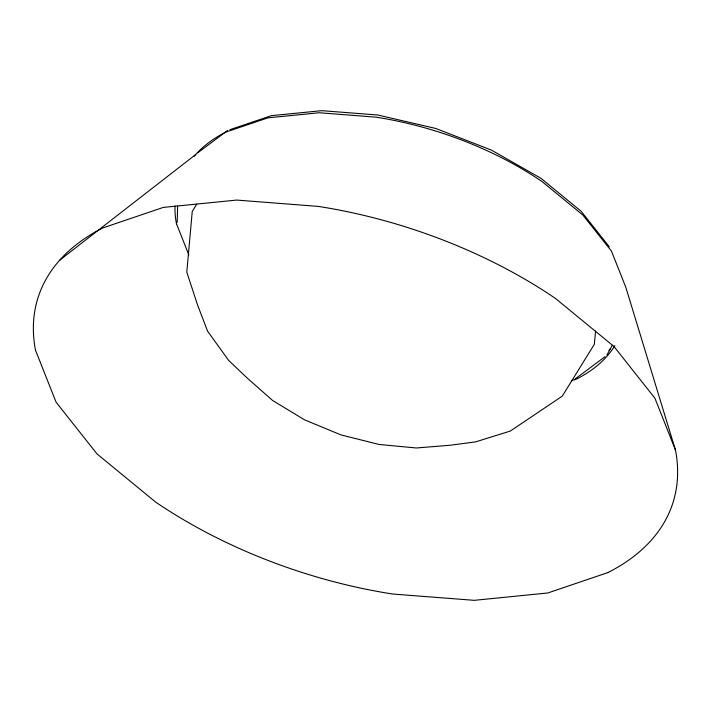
<?xml version="1.0" encoding="UTF-8"?>
<svg xmlns="http://www.w3.org/2000/svg" width="711" height="711" viewBox="0 0 711 711"><rect width="100%" height="100%" fill="white"/><g stroke="black" fill="none" stroke-linecap="round" stroke-linejoin="round"><path stroke-width="1.07" d="M177.208 222.374L177.626 206.03M595.605 331.059L594.325 344.328L562.285 396.125L510.302 431.07L475.695 441.86L450.436 445.219L416.37 447.983L379.007 444.455L340.898 434.874L304.637 419.89L272.695 400.533L247.259 378.119L228.48 360.219L207.541 331.077L197.356 304.37L186.797 272.109L192.237 211.531L196.787 204.03M606.954 354.993L612.295 345.297M59.804 260.11L195.649 154.589M197.658 152.847L227.573 130.531M575.083 379.016L604.99 356.709M229.849 129.713L271.3 115.68L321.772 110.667L377.834 115.013L435.719 128.451L491.265 150.021L540.902 178.283L581.163 211.3L609.309 246.815M571.422 380.776L576.568 379.034A222.383 123.065 18 0 0 614.873 345.626M608.065 572.524L547.71 593.001L474.264 600.333L392.73 594.032A340.667 188.522 18 0 1 155.558 502.01L97.025 453.929L56.089 402.204L35.55 350.336M608.029 572.506A319.141 176.612 18 0 0 675.486 450.081L654.911 398.204L613.975 346.479L555.415 298.407A340.667 188.522 18 0 0 318.279 206.403L236.736 200.075L163.29 207.416L102.935 227.884A319.141 176.612 18 0 0 35.514 350.336M176.497 223.805L188.868 254.982M675.45 450.072L625.84 287.342L611.478 251.143L582.851 215.033L541.933 181.465A238.372 131.908 18 0 0 376.217 117.191L319.239 112.747L267.931 117.848L225.769 132.113A222.383 123.065 18 0 0 194.139 156.322M176.47 223.805A222.383 123.065 18 0 1 175.013 205.906M610.438 348.568A222.383 123.065 18 0 1 608.927 350.301"/></g></svg>
